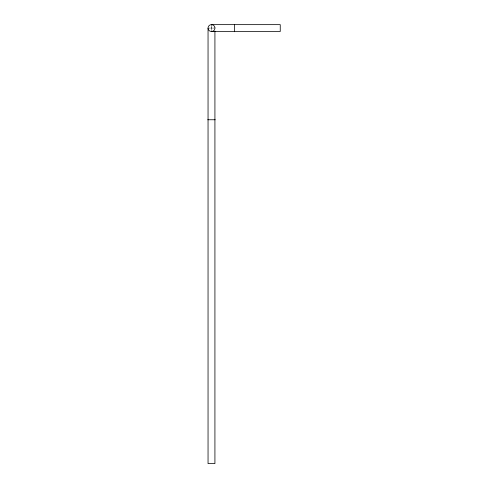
<?xml version="1.0" encoding="UTF-8"?>
<svg xmlns="http://www.w3.org/2000/svg" width="488" height="488" viewBox="0 0 488 488"><rect width="100%" height="100%" fill="white"/><g stroke="black" fill="none" stroke-linecap="round" stroke-linejoin="round"><path stroke-width="0.37" stroke-dasharray="2.44 1.83" d="M209.053 28.066L210.596 28.066M212.371 28.066L213.915 28.066"/><path stroke-width="0.73" d="M208.047 28.194L208.047 463.6L214.921 463.6L214.921 31.11M211.481 25.297L211.481 24.644L280.252 24.65L280.252 31.488L211.609 31.494L211.481 30.835M207.748 119.755L215.22 119.755M211.481 24.675L212.249 24.693L211.481 24.644M234.405 24.4L234.405 31.732M211.481 26.681L211.481 29.317M214.921 27.938L214.836 28.835A3.44 3.44 0 0 1 209.62 30.951A3.44 3.44 0 0 1 209.407 25.327A3.44 3.44 0 0 1 214.769 27.053L214.921 27.938"/></g></svg>
